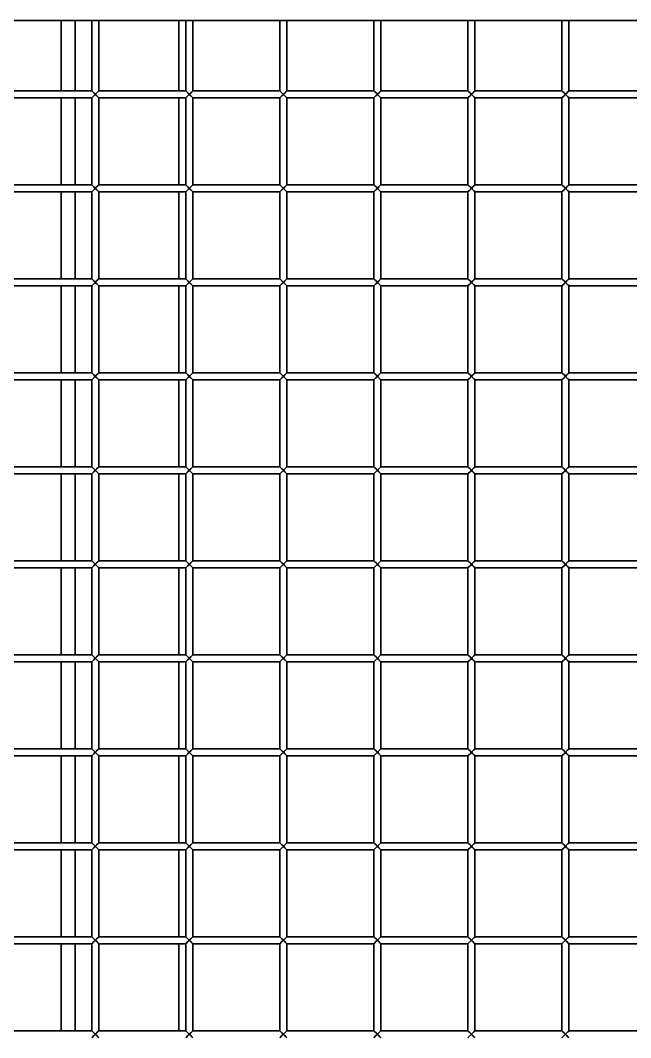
# Model space of a CAD drawing. Header units: millimetres. Extents: x 32496 to 166256, y 3504 to 23939.
# Drawn here: x 97842.4 to 98102, y 20815.6 to 21248.5 of the extents above; entities that cross this region are included whole.
import ezdxf

# ---------------------------------------------------------------- set-up
doc = ezdxf.new("R2010")
doc.units = ezdxf.units.MM
doc.layers.get('0').update_dxf_attribs({"lineweight": 35})

# ---------------------------------------------------------------- blocks, each defined once
blk = doc.blocks.new('8-1250')
at = {"linetype": 'Continuous'}
for p, q in [((-1585.13, -33511.79), (-2211.13, -33511.79)), ((-2103.13, -33541.79), (-2103.13, -33511.79)), ((-2097.13, -33511.79), (-2097.13, -33541.79)), ((-2090.13, -33511.79), (-2090.13, -33541.79)), ((-2087.13, -33511.79), (-2087.13, -33541.79)), ((-2053.13, -33511.79), (-2053.13, -33541.79)), ((-2050.13, -33511.79), (-2050.13, -33541.79)), ((-2047.13, -33511.79), (-2047.13, -33541.79)), ((-2010.13, -33511.79), (-2010.13, -33541.79)), ((-2007.13, -33511.79), (-2007.13, -33541.79)), ((-1970.13, -33511.79), (-1970.13, -33541.79)), ((-1967.13, -33511.79), (-1967.13, -33541.79)), ((-1930.13, -33511.79), (-1930.13, -33541.79)), ((-1927.13, -33511.79), (-1927.13, -33541.79)), ((-1890.13, -33511.79), (-1890.13, -33541.79)), ((-1887.13, -33511.79), (-1887.13, -33541.79)), ((-2127.13, -33541.79), (-2090.13, -33541.79)), ((-2090.13, -33544.79), (-2087.13, -33541.79)), ((-2090.13, -33541.79), (-2087.13, -33544.79)), ((-2090.01, -33544.67), (-2089.22, -33543.88)), ((-2089.22, -33543.88), (-2088.63, -33543.29)), ((-2087.13, -33541.79), (-2050.13, -33541.79)), ((-2050.13, -33544.79), (-2047.13, -33541.79)), ((-2050.13, -33541.79), (-2047.13, -33544.79)), ((-2050.01, -33544.67), (-2049.22, -33543.88)), ((-2049.22, -33543.88), (-2048.63, -33543.29)), ((-2047.13, -33541.79), (-2010.13, -33541.79)), ((-2010.13, -33544.79), (-2007.13, -33541.79)), ((-2010.13, -33541.79), (-2007.13, -33544.79)), ((-2010.01, -33544.67), (-2009.22, -33543.88)), ((-2009.22, -33543.88), (-2008.63, -33543.29)), ((-2007.13, -33541.79), (-1970.13, -33541.79)), ((-1970.13, -33544.79), (-1967.13, -33541.79)), ((-1970.13, -33541.79), (-1967.13, -33544.79)), ((-1970.01, -33544.67), (-1969.22, -33543.88)), ((-1969.22, -33543.88), (-1968.63, -33543.29)), ((-1967.13, -33541.79), (-1930.13, -33541.79)), ((-1930.13, -33544.79), (-1927.13, -33541.79)), ((-1930.13, -33541.79), (-1927.13, -33544.79)), ((-1930.01, -33544.67), (-1929.22, -33543.88)), ((-1929.22, -33543.88), (-1928.63, -33543.29)), ((-1927.13, -33541.79), (-1890.13, -33541.79)), ((-1890.13, -33541.79), (-1887.13, -33544.79)), ((-1890.13, -33544.79), (-1887.13, -33541.79)), ((-1890.01, -33544.67), (-1889.22, -33543.88)), ((-1889.22, -33543.88), (-1888.63, -33543.29)), ((-1887.13, -33541.79), (-1850.13, -33541.79)), ((-2127.13, -33544.79), (-2090.13, -33544.79)), ((-2103.13, -33581.79), (-2103.13, -33544.79)), ((-2097.13, -33544.79), (-2097.13, -33581.79)), ((-2090.13, -33544.79), (-2090.13, -33581.79)), ((-2087.13, -33544.79), (-2087.13, -33581.79)), ((-2087.13, -33544.79), (-2050.13, -33544.79)), ((-2053.13, -33544.79), (-2053.13, -33581.79)), ((-2050.13, -33544.79), (-2050.13, -33581.79)), ((-2047.13, -33544.79), (-2047.13, -33581.79)), ((-2047.13, -33544.79), (-2010.13, -33544.79)), ((-2010.13, -33544.79), (-2010.13, -33581.79)), ((-2007.13, -33544.79), (-2007.13, -33581.79)), ((-2007.13, -33544.79), (-1970.13, -33544.79)), ((-1970.13, -33544.79), (-1970.13, -33581.79)), ((-1967.13, -33544.79), (-1967.13, -33581.79)), ((-1967.13, -33544.79), (-1930.13, -33544.79)), ((-1930.13, -33544.79), (-1930.13, -33581.79)), ((-1927.13, -33544.79), (-1927.13, -33581.79)), ((-1927.13, -33544.79), (-1890.13, -33544.79)), ((-1890.13, -33544.79), (-1890.13, -33581.79)), ((-1887.13, -33544.79), (-1887.13, -33581.79)), ((-1887.13, -33544.79), (-1850.13, -33544.79)), ((-2127.13, -33581.79), (-2090.13, -33581.79)), ((-2090.13, -33584.79), (-2087.13, -33581.79)), ((-2090.13, -33581.79), (-2087.13, -33584.79)), ((-2089.22, -33583.88), (-2088.63, -33583.29)), ((-2087.13, -33581.79), (-2050.13, -33581.79)), ((-2050.13, -33584.79), (-2047.13, -33581.79)), ((-2050.13, -33581.79), (-2047.13, -33584.79)), ((-2049.22, -33583.88), (-2048.63, -33583.29)), ((-2047.13, -33581.79), (-2010.13, -33581.79)), ((-2010.13, -33584.79), (-2007.13, -33581.79)), ((-2010.13, -33581.79), (-2007.13, -33584.79)), ((-2009.22, -33583.88), (-2008.63, -33583.29)), ((-2007.13, -33581.79), (-1970.13, -33581.79)), ((-1970.13, -33584.79), (-1967.13, -33581.79)), ((-1970.13, -33581.79), (-1967.13, -33584.79)), ((-1969.22, -33583.88), (-1968.63, -33583.29)), ((-1967.13, -33581.79), (-1930.13, -33581.79)), ((-1930.13, -33581.79), (-1927.13, -33584.79)), ((-1930.13, -33584.79), (-1927.13, -33581.79)), ((-1929.22, -33583.88), (-1928.63, -33583.29)), ((-1927.13, -33581.79), (-1890.13, -33581.79)), ((-1890.13, -33581.79), (-1887.13, -33584.79)), ((-1890.13, -33584.79), (-1887.13, -33581.79)), ((-1889.22, -33583.88), (-1888.63, -33583.29)), ((-1887.13, -33581.79), (-1850.13, -33581.79)), ((-2127.13, -33584.79), (-2090.13, -33584.79)), ((-2103.13, -33621.79), (-2103.13, -33584.79)), ((-2097.13, -33584.79), (-2097.13, -33621.79)), ((-2090.13, -33584.79), (-2090.13, -33621.79)), ((-2090.01, -33584.67), (-2089.22, -33583.88)), ((-2087.13, -33584.79), (-2087.13, -33621.79)), ((-2087.13, -33584.79), (-2050.13, -33584.79)), ((-2053.13, -33584.79), (-2053.13, -33621.79)), ((-2050.13, -33584.79), (-2050.13, -33621.79)), ((-2050.01, -33584.67), (-2049.22, -33583.88)), ((-2047.13, -33584.79), (-2047.13, -33621.79)), ((-2047.13, -33584.79), (-2010.13, -33584.79)), ((-2010.13, -33584.79), (-2010.13, -33621.79)), ((-2010.01, -33584.67), (-2009.22, -33583.88)), ((-2007.13, -33584.79), (-2007.13, -33621.79)), ((-2007.13, -33584.79), (-1970.13, -33584.79)), ((-1970.13, -33584.79), (-1970.13, -33621.79)), ((-1970.01, -33584.67), (-1969.22, -33583.88)), ((-1967.13, -33584.79), (-1967.13, -33621.79)), ((-1967.13, -33584.79), (-1930.13, -33584.79)), ((-1930.13, -33584.79), (-1930.13, -33621.79)), ((-1930.01, -33584.67), (-1929.22, -33583.88)), ((-1927.13, -33584.79), (-1927.13, -33621.79)), ((-1927.13, -33584.79), (-1890.13, -33584.79)), ((-1890.13, -33584.79), (-1890.13, -33621.79)), ((-1890.01, -33584.67), (-1889.22, -33583.88)), ((-1887.13, -33584.79), (-1887.13, -33621.79)), ((-1887.13, -33584.79), (-1850.13, -33584.79)), ((-2127.13, -33621.79), (-2090.13, -33621.79)), ((-2090.13, -33624.79), (-2087.13, -33621.79)), ((-2090.13, -33621.79), (-2087.13, -33624.79)), ((-2087.13, -33621.79), (-2050.13, -33621.79)), ((-2050.13, -33624.79), (-2047.13, -33621.79)), ((-2050.13, -33621.79), (-2047.13, -33624.79)), ((-2047.13, -33621.79), (-2010.13, -33621.79)), ((-2010.13, -33624.79), (-2007.13, -33621.79)), ((-2010.13, -33621.79), (-2007.13, -33624.79)), ((-2007.13, -33621.79), (-1970.13, -33621.79)), ((-1970.13, -33621.79), (-1967.13, -33624.79)), ((-1970.13, -33624.79), (-1967.13, -33621.79)), ((-1967.13, -33621.79), (-1930.13, -33621.79)), ((-1930.13, -33621.79), (-1927.13, -33624.79)), ((-1930.13, -33624.79), (-1927.13, -33621.79)), ((-1927.13, -33621.79), (-1890.13, -33621.79)), ((-1890.13, -33621.79), (-1887.13, -33624.79)), ((-1890.13, -33624.79), (-1887.13, -33621.79)), ((-1887.13, -33621.79), (-1850.13, -33621.79)), ((-2127.13, -33624.79), (-2090.13, -33624.79)), ((-2103.13, -33661.79), (-2103.13, -33624.79)), ((-2097.13, -33624.79), (-2097.13, -33661.79)), ((-2090.13, -33624.79), (-2090.13, -33661.79)), ((-2090.01, -33624.67), (-2089.22, -33623.88)), ((-2089.22, -33623.88), (-2088.63, -33623.29)), ((-2087.13, -33624.79), (-2087.13, -33661.79)), ((-2087.13, -33624.79), (-2050.13, -33624.79)), ((-2053.13, -33624.79), (-2053.13, -33661.79)), ((-2050.13, -33624.79), (-2050.13, -33661.79)), ((-2050.01, -33624.67), (-2049.22, -33623.88)), ((-2049.22, -33623.88), (-2048.63, -33623.29)), ((-2047.13, -33624.79), (-2047.13, -33661.79)), ((-2047.13, -33624.79), (-2010.13, -33624.79)), ((-2010.13, -33624.79), (-2010.13, -33661.79)), ((-2010.01, -33624.67), (-2009.22, -33623.88)), ((-2009.22, -33623.88), (-2008.63, -33623.29)), ((-2007.13, -33624.79), (-2007.13, -33661.79)), ((-2007.13, -33624.79), (-1970.13, -33624.79)), ((-1970.13, -33624.79), (-1970.13, -33661.79)), ((-1970.01, -33624.67), (-1969.22, -33623.88)), ((-1969.22, -33623.88), (-1968.63, -33623.29)), ((-1967.13, -33624.79), (-1967.13, -33661.79)), ((-1967.13, -33624.79), (-1930.13, -33624.79)), ((-1930.13, -33624.79), (-1930.13, -33661.79)), ((-1930.01, -33624.67), (-1929.22, -33623.88)), ((-1929.22, -33623.88), (-1928.63, -33623.29)), ((-1927.13, -33624.79), (-1927.13, -33661.79)), ((-1927.13, -33624.79), (-1890.13, -33624.79)), ((-1890.13, -33624.79), (-1890.13, -33661.79)), ((-1890.01, -33624.67), (-1889.22, -33623.88)), ((-1889.22, -33623.88), (-1888.63, -33623.29)), ((-1887.13, -33624.79), (-1887.13, -33661.79)), ((-1887.13, -33624.79), (-1850.13, -33624.79)), ((-2127.13, -33661.79), (-2090.13, -33661.79)), ((-2127.13, -33664.79), (-2090.13, -33664.79)), ((-2103.13, -33701.79), (-2103.13, -33664.79)), ((-2097.13, -33664.79), (-2097.13, -33701.79)), ((-2090.13, -33664.79), (-2087.13, -33661.79)), ((-2090.13, -33661.79), (-2087.13, -33664.79)), ((-2090.13, -33664.79), (-2090.13, -33701.79)), ((-2090.01, -33664.67), (-2089.22, -33663.88)), ((-2089.22, -33663.88), (-2088.63, -33663.29)), ((-2087.13, -33661.79), (-2050.13, -33661.79)), ((-2087.13, -33664.79), (-2087.13, -33701.79)), ((-2087.13, -33664.79), (-2050.13, -33664.79)), ((-2053.13, -33664.79), (-2053.13, -33701.79)), ((-2050.13, -33664.79), (-2047.13, -33661.79)), ((-2050.13, -33661.79), (-2047.13, -33664.79)), ((-2050.13, -33664.79), (-2050.13, -33701.79)), ((-2050.01, -33664.67), (-2049.22, -33663.88)), ((-2049.22, -33663.88), (-2048.63, -33663.29)), ((-2047.13, -33661.79), (-2010.13, -33661.79)), ((-2047.13, -33664.79), (-2047.13, -33701.79)), ((-2047.13, -33664.79), (-2010.13, -33664.79)), ((-2010.13, -33661.79), (-2007.13, -33664.79)), ((-2010.13, -33664.79), (-2007.13, -33661.79)), ((-2010.13, -33664.79), (-2010.13, -33701.79)), ((-2010.01, -33664.67), (-2009.22, -33663.88)), ((-2009.22, -33663.88), (-2008.63, -33663.29)), ((-2007.13, -33661.79), (-1970.13, -33661.79)), ((-2007.13, -33664.79), (-2007.13, -33701.79)), ((-2007.13, -33664.79), (-1970.13, -33664.79)), ((-1970.13, -33661.79), (-1967.13, -33664.79)), ((-1970.13, -33664.79), (-1967.13, -33661.79)), ((-1970.13, -33664.79), (-1970.13, -33701.79)), ((-1970.01, -33664.67), (-1969.22, -33663.88)), ((-1969.22, -33663.88), (-1968.63, -33663.29)), ((-1967.13, -33661.79), (-1930.13, -33661.79)), ((-1967.13, -33664.79), (-1967.13, -33701.79)), ((-1967.13, -33664.79), (-1930.13, -33664.79)), ((-1930.13, -33661.79), (-1927.13, -33664.79)), ((-1930.13, -33664.79), (-1927.13, -33661.79)), ((-1930.13, -33664.79), (-1930.13, -33701.79)), ((-1930.01, -33664.67), (-1929.22, -33663.88)), ((-1929.22, -33663.88), (-1928.63, -33663.29)), ((-1927.13, -33661.79), (-1890.13, -33661.79)), ((-1927.13, -33664.79), (-1927.13, -33701.79)), ((-1927.13, -33664.79), (-1890.13, -33664.79)), ((-1890.13, -33661.79), (-1887.13, -33664.79)), ((-1890.13, -33664.79), (-1887.13, -33661.79)), ((-1890.13, -33664.79), (-1890.13, -33701.79)), ((-1890.01, -33664.67), (-1889.22, -33663.88)), ((-1889.22, -33663.88), (-1888.63, -33663.29)), ((-1887.13, -33661.79), (-1850.13, -33661.79)), ((-1887.13, -33664.79), (-1887.13, -33701.79)), ((-1887.13, -33664.79), (-1850.13, -33664.79)), ((-2127.13, -33701.79), (-2090.13, -33701.79)), ((-2090.13, -33704.79), (-2087.13, -33701.79)), ((-2090.13, -33701.79), (-2087.13, -33704.79)), ((-2090.01, -33704.67), (-2089.22, -33703.88)), ((-2089.22, -33703.88), (-2088.63, -33703.29)), ((-2087.13, -33701.79), (-2050.13, -33701.79)), ((-2050.13, -33701.79), (-2047.13, -33704.79)), ((-2050.13, -33704.79), (-2047.13, -33701.79)), ((-2050.01, -33704.67), (-2049.22, -33703.88)), ((-2049.22, -33703.88), (-2048.63, -33703.29)), ((-2047.13, -33701.79), (-2010.13, -33701.79)), ((-2010.13, -33701.79), (-2007.13, -33704.79)), ((-2010.13, -33704.79), (-2007.13, -33701.79)), ((-2010.01, -33704.67), (-2009.22, -33703.88)), ((-2009.22, -33703.88), (-2008.63, -33703.29)), ((-2007.13, -33701.79), (-1970.13, -33701.79)), ((-1970.13, -33701.79), (-1967.13, -33704.79)), ((-1970.13, -33704.79), (-1967.13, -33701.79)), ((-1970.01, -33704.67), (-1969.22, -33703.88)), ((-1969.22, -33703.88), (-1968.63, -33703.29)), ((-1967.13, -33701.79), (-1930.13, -33701.79)), ((-1930.13, -33701.79), (-1927.13, -33704.79)), ((-1930.13, -33704.79), (-1927.13, -33701.79)), ((-1930.01, -33704.67), (-1929.22, -33703.88)), ((-1929.22, -33703.88), (-1928.63, -33703.29)), ((-1927.13, -33701.79), (-1890.13, -33701.79)), ((-1890.13, -33701.79), (-1887.13, -33704.79)), ((-1890.13, -33704.79), (-1887.13, -33701.79)), ((-1890.01, -33704.67), (-1889.22, -33703.88)), ((-1889.22, -33703.88), (-1888.63, -33703.29)), ((-1887.13, -33701.79), (-1850.13, -33701.79)), ((-2127.13, -33704.79), (-2090.13, -33704.79)), ((-2103.13, -33741.79), (-2103.13, -33704.79)), ((-2097.13, -33704.79), (-2097.13, -33741.79)), ((-2090.13, -33704.79), (-2090.13, -33741.79)), ((-2087.13, -33704.79), (-2087.13, -33741.79)), ((-2087.13, -33704.79), (-2050.13, -33704.79)), ((-2053.13, -33704.79), (-2053.13, -33741.79)), ((-2050.13, -33704.79), (-2050.13, -33741.79)), ((-2047.13, -33704.79), (-2047.13, -33741.79)), ((-2047.13, -33704.79), (-2010.13, -33704.79)), ((-2010.13, -33704.79), (-2010.13, -33741.79)), ((-2007.13, -33704.79), (-2007.13, -33741.79)), ((-2007.13, -33704.79), (-1970.13, -33704.79)), ((-1970.13, -33704.79), (-1970.13, -33741.79)), ((-1967.13, -33704.79), (-1967.13, -33741.79)), ((-1967.13, -33704.79), (-1930.13, -33704.79)), ((-1930.13, -33704.79), (-1930.13, -33741.79)), ((-1927.13, -33704.79), (-1927.13, -33741.79)), ((-1927.13, -33704.79), (-1890.13, -33704.79)), ((-1890.13, -33704.79), (-1890.13, -33741.79)), ((-1887.13, -33704.79), (-1887.13, -33741.79)), ((-1887.13, -33704.79), (-1850.13, -33704.79)), ((-2127.13, -33741.79), (-2090.13, -33741.79)), ((-2090.13, -33741.79), (-2087.13, -33744.79)), ((-2090.13, -33744.79), (-2087.13, -33741.79)), ((-2089.22, -33743.88), (-2088.63, -33743.29)), ((-2087.13, -33741.79), (-2050.13, -33741.79)), ((-2050.13, -33741.79), (-2047.13, -33744.79)), ((-2050.13, -33744.79), (-2047.13, -33741.79)), ((-2049.22, -33743.88), (-2048.63, -33743.29)), ((-2047.13, -33741.79), (-2010.13, -33741.79)), ((-2010.13, -33741.79), (-2007.13, -33744.79)), ((-2010.13, -33744.79), (-2007.13, -33741.79)), ((-2009.22, -33743.88), (-2008.63, -33743.29)), ((-2007.13, -33741.79), (-1970.13, -33741.79)), ((-1970.13, -33741.79), (-1967.13, -33744.79)), ((-1970.13, -33744.79), (-1967.13, -33741.79)), ((-1969.22, -33743.88), (-1968.63, -33743.29)), ((-1967.13, -33741.79), (-1930.13, -33741.79)), ((-1930.13, -33741.79), (-1927.13, -33744.79)), ((-1930.13, -33744.79), (-1927.13, -33741.79)), ((-1929.22, -33743.88), (-1928.63, -33743.29)), ((-1927.13, -33741.79), (-1890.13, -33741.79)), ((-1890.13, -33741.79), (-1887.13, -33744.79)), ((-1890.13, -33744.79), (-1887.13, -33741.79)), ((-1889.22, -33743.88), (-1888.63, -33743.29)), ((-1887.13, -33741.79), (-1850.13, -33741.79)), ((-2127.13, -33744.79), (-2090.13, -33744.79)), ((-2103.13, -33781.79), (-2103.13, -33744.79)), ((-2097.13, -33744.79), (-2097.13, -33781.79)), ((-2090.13, -33744.79), (-2090.13, -33781.79)), ((-2090.01, -33744.67), (-2089.22, -33743.88)), ((-2087.13, -33744.79), (-2087.13, -33781.79)), ((-2087.13, -33744.79), (-2050.13, -33744.79)), ((-2053.13, -33744.79), (-2053.13, -33781.79)), ((-2050.13, -33744.79), (-2050.13, -33781.79)), ((-2050.01, -33744.67), (-2049.22, -33743.88)), ((-2047.13, -33744.79), (-2047.13, -33781.79)), ((-2047.13, -33744.79), (-2010.13, -33744.79)), ((-2010.13, -33744.79), (-2010.13, -33781.79)), ((-2010.01, -33744.67), (-2009.22, -33743.88)), ((-2007.13, -33744.79), (-2007.13, -33781.79)), ((-2007.13, -33744.79), (-1970.13, -33744.79)), ((-1970.13, -33744.79), (-1970.13, -33781.79)), ((-1970.01, -33744.67), (-1969.22, -33743.88)), ((-1967.13, -33744.79), (-1967.13, -33781.79)), ((-1967.13, -33744.79), (-1930.13, -33744.79)), ((-1930.13, -33744.79), (-1930.13, -33781.79)), ((-1930.01, -33744.67), (-1929.22, -33743.88)), ((-1927.13, -33744.79), (-1927.13, -33781.79)), ((-1927.13, -33744.79), (-1890.13, -33744.79)), ((-1890.13, -33744.79), (-1890.13, -33781.79)), ((-1890.01, -33744.67), (-1889.22, -33743.88)), ((-1887.13, -33744.79), (-1887.13, -33781.79)), ((-1887.13, -33744.79), (-1850.13, -33744.79)), ((-2127.13, -33781.79), (-2090.13, -33781.79)), ((-2090.13, -33781.79), (-2087.13, -33784.79)), ((-2090.13, -33784.79), (-2087.13, -33781.79)), ((-2087.13, -33781.79), (-2050.13, -33781.79)), ((-2050.13, -33781.79), (-2047.13, -33784.79)), ((-2050.13, -33784.79), (-2047.13, -33781.79)), ((-2047.13, -33781.79), (-2010.13, -33781.79)), ((-2010.13, -33781.79), (-2007.13, -33784.79)), ((-2010.13, -33784.79), (-2007.13, -33781.79)), ((-2007.13, -33781.79), (-1970.13, -33781.79)), ((-1970.13, -33781.79), (-1967.13, -33784.79)), ((-1970.13, -33784.79), (-1967.13, -33781.79)), ((-1967.13, -33781.79), (-1930.13, -33781.79)), ((-1930.13, -33781.79), (-1927.13, -33784.79)), ((-1930.13, -33784.79), (-1927.13, -33781.79)), ((-1927.13, -33781.79), (-1890.13, -33781.79)), ((-1890.13, -33781.79), (-1887.13, -33784.79)), ((-1890.13, -33784.79), (-1887.13, -33781.79)), ((-1887.13, -33781.79), (-1850.13, -33781.79)), ((-2127.13, -33784.79), (-2090.13, -33784.79)), ((-2103.13, -33821.79), (-2103.13, -33784.79)), ((-2097.13, -33784.79), (-2097.13, -33821.79)), ((-2090.13, -33784.79), (-2090.13, -33821.79)), ((-2090.01, -33784.67), (-2089.22, -33783.88)), ((-2089.22, -33783.88), (-2088.63, -33783.29)), ((-2087.13, -33784.79), (-2087.13, -33821.79)), ((-2087.13, -33784.79), (-2050.13, -33784.79)), ((-2053.13, -33784.79), (-2053.13, -33821.79)), ((-2050.13, -33784.79), (-2050.13, -33821.79)), ((-2050.01, -33784.67), (-2049.22, -33783.88)), ((-2049.22, -33783.88), (-2048.63, -33783.29)), ((-2047.13, -33784.79), (-2047.13, -33821.79)), ((-2047.13, -33784.79), (-2010.13, -33784.79)), ((-2010.13, -33784.79), (-2010.13, -33821.79)), ((-2010.01, -33784.67), (-2009.22, -33783.88)), ((-2009.22, -33783.88), (-2008.63, -33783.29)), ((-2007.13, -33784.79), (-2007.13, -33821.79)), ((-2007.13, -33784.79), (-1970.13, -33784.79)), ((-1970.13, -33784.79), (-1970.13, -33821.79)), ((-1970.01, -33784.67), (-1969.22, -33783.88)), ((-1969.22, -33783.88), (-1968.63, -33783.29)), ((-1967.13, -33784.79), (-1967.13, -33821.79)), ((-1967.13, -33784.79), (-1930.13, -33784.79)), ((-1930.13, -33784.79), (-1930.13, -33821.79)), ((-1930.01, -33784.67), (-1929.22, -33783.88)), ((-1929.22, -33783.88), (-1928.63, -33783.29)), ((-1927.13, -33784.79), (-1927.13, -33821.79)), ((-1927.13, -33784.79), (-1890.13, -33784.79)), ((-1890.13, -33784.79), (-1890.13, -33821.79)), ((-1890.01, -33784.67), (-1889.22, -33783.88)), ((-1889.22, -33783.88), (-1888.63, -33783.29)), ((-1887.13, -33784.79), (-1887.13, -33821.79)), ((-1887.13, -33784.79), (-1850.13, -33784.79)), ((-2127.13, -33821.79), (-2090.13, -33821.79)), ((-2127.13, -33824.79), (-2090.13, -33824.79)), ((-2103.13, -33861.79), (-2103.13, -33824.79)), ((-2097.13, -33824.79), (-2097.13, -33861.79)), ((-2090.13, -33821.79), (-2087.13, -33824.79)), ((-2090.13, -33824.79), (-2087.13, -33821.79)), ((-2090.13, -33824.79), (-2090.13, -33861.79)), ((-2090.01, -33824.67), (-2089.22, -33823.88)), ((-2089.22, -33823.88), (-2088.63, -33823.29)), ((-2087.13, -33821.79), (-2050.13, -33821.79)), ((-2087.13, -33824.79), (-2050.13, -33824.79)), ((-2087.13, -33824.79), (-2087.13, -33861.79)), ((-2053.13, -33824.79), (-2053.13, -33861.79)), ((-2050.13, -33821.79), (-2047.13, -33824.79)), ((-2050.13, -33824.79), (-2047.13, -33821.79)), ((-2050.13, -33824.79), (-2050.13, -33861.79)), ((-2050.01, -33824.67), (-2049.22, -33823.88)), ((-2049.22, -33823.88), (-2048.63, -33823.29)), ((-2047.13, -33821.79), (-2010.13, -33821.79)), ((-2047.13, -33824.79), (-2010.13, -33824.79)), ((-2047.13, -33824.79), (-2047.13, -33861.79)), ((-2010.13, -33821.79), (-2007.13, -33824.79)), ((-2010.13, -33824.79), (-2007.13, -33821.79)), ((-2010.13, -33824.79), (-2010.13, -33861.79)), ((-2010.01, -33824.67), (-2009.22, -33823.88)), ((-2009.22, -33823.88), (-2008.63, -33823.29)), ((-2007.13, -33821.79), (-1970.13, -33821.79)), ((-2007.13, -33824.79), (-1970.13, -33824.79)), ((-2007.13, -33824.79), (-2007.13, -33861.79)), ((-1970.13, -33821.79), (-1967.13, -33824.79)), ((-1970.13, -33824.79), (-1967.13, -33821.79)), ((-1970.13, -33824.79), (-1970.13, -33861.79)), ((-1970.01, -33824.67), (-1969.22, -33823.88)), ((-1969.22, -33823.88), (-1968.63, -33823.29)), ((-1967.13, -33821.79), (-1930.13, -33821.79)), ((-1967.13, -33824.79), (-1930.13, -33824.79)), ((-1967.13, -33824.79), (-1967.13, -33861.79)), ((-1930.13, -33821.79), (-1927.13, -33824.79)), ((-1930.13, -33824.79), (-1927.13, -33821.79)), ((-1930.13, -33824.79), (-1930.13, -33861.79)), ((-1930.01, -33824.67), (-1929.22, -33823.88)), ((-1929.22, -33823.88), (-1928.63, -33823.29)), ((-1927.13, -33821.79), (-1890.13, -33821.79)), ((-1927.13, -33824.79), (-1890.13, -33824.79)), ((-1927.13, -33824.79), (-1927.13, -33861.79)), ((-1890.13, -33821.79), (-1887.13, -33824.79)), ((-1890.13, -33824.79), (-1887.13, -33821.79)), ((-1890.13, -33824.79), (-1890.13, -33861.79)), ((-1890.01, -33824.67), (-1889.22, -33823.88)), ((-1889.22, -33823.88), (-1888.63, -33823.29)), ((-1887.13, -33821.79), (-1850.13, -33821.79)), ((-1887.13, -33824.79), (-1850.13, -33824.79)), ((-1887.13, -33824.79), (-1887.13, -33861.79)), ((-2127.13, -33861.79), (-2090.13, -33861.79)), ((-2090.13, -33861.79), (-2087.13, -33864.79)), ((-2090.13, -33864.79), (-2087.13, -33861.79)), ((-2090.01, -33864.67), (-2089.22, -33863.88)), ((-2089.22, -33863.88), (-2088.63, -33863.29)), ((-2087.13, -33861.79), (-2050.13, -33861.79)), ((-2050.13, -33861.79), (-2047.13, -33864.79)), ((-2050.13, -33864.79), (-2047.13, -33861.79)), ((-2050.01, -33864.67), (-2049.22, -33863.88)), ((-2049.22, -33863.88), (-2048.63, -33863.29)), ((-2047.13, -33861.79), (-2010.13, -33861.79)), ((-2010.13, -33861.79), (-2007.13, -33864.79)), ((-2010.13, -33864.79), (-2007.13, -33861.79)), ((-2010.01, -33864.67), (-2009.22, -33863.88)), ((-2009.22, -33863.88), (-2008.63, -33863.29)), ((-2007.13, -33861.79), (-1970.13, -33861.79)), ((-1970.13, -33861.79), (-1967.13, -33864.79)), ((-1970.13, -33864.79), (-1967.13, -33861.79)), ((-1970.01, -33864.67), (-1969.22, -33863.88)), ((-1969.22, -33863.88), (-1968.63, -33863.29)), ((-1967.13, -33861.79), (-1930.13, -33861.79)), ((-1930.13, -33861.79), (-1927.13, -33864.79)), ((-1930.13, -33864.79), (-1927.13, -33861.79)), ((-1930.01, -33864.67), (-1929.22, -33863.88)), ((-1929.22, -33863.88), (-1928.63, -33863.29)), ((-1927.13, -33861.79), (-1890.13, -33861.79)), ((-1890.13, -33861.79), (-1887.13, -33864.79)), ((-1890.13, -33864.79), (-1887.13, -33861.79)), ((-1890.01, -33864.67), (-1889.22, -33863.88)), ((-1889.22, -33863.88), (-1888.63, -33863.29)), ((-1887.13, -33861.79), (-1850.13, -33861.79)), ((-2127.13, -33864.79), (-2090.13, -33864.79)), ((-2103.13, -33901.79), (-2103.13, -33864.79)), ((-2097.13, -33864.79), (-2097.13, -33901.79)), ((-2090.13, -33864.79), (-2090.13, -33901.79)), ((-2087.13, -33864.79), (-2050.13, -33864.79)), ((-2087.13, -33864.79), (-2087.13, -33901.79)), ((-2053.13, -33864.79), (-2053.13, -33901.79)), ((-2050.13, -33864.79), (-2050.13, -33901.79)), ((-2047.13, -33864.79), (-2010.13, -33864.79)), ((-2047.13, -33864.79), (-2047.13, -33901.79)), ((-2010.13, -33864.79), (-2010.13, -33901.79)), ((-2007.13, -33864.79), (-1970.13, -33864.79)), ((-2007.13, -33864.79), (-2007.13, -33901.79)), ((-1970.13, -33864.79), (-1970.13, -33901.79)), ((-1967.13, -33864.79), (-1930.13, -33864.79)), ((-1967.13, -33864.79), (-1967.13, -33901.79)), ((-1930.13, -33864.79), (-1930.13, -33901.79)), ((-1927.13, -33864.79), (-1890.13, -33864.79)), ((-1927.13, -33864.79), (-1927.13, -33901.79)), ((-1890.13, -33864.79), (-1890.13, -33901.79)), ((-1887.13, -33864.79), (-1850.13, -33864.79)), ((-1887.13, -33864.79), (-1887.13, -33901.79)), ((-2127.13, -33901.79), (-2090.13, -33901.79)), ((-2090.13, -33901.79), (-2087.13, -33904.79)), ((-2090.13, -33904.79), (-2087.13, -33901.79)), ((-2089.22, -33903.88), (-2088.63, -33903.29)), ((-2087.13, -33901.79), (-2050.13, -33901.79)), ((-2050.13, -33901.79), (-2047.13, -33904.79)), ((-2050.13, -33904.79), (-2047.13, -33901.79)), ((-2049.22, -33903.88), (-2048.63, -33903.29)), ((-2047.13, -33901.79), (-2010.13, -33901.79)), ((-2010.13, -33901.79), (-2007.13, -33904.79)), ((-2010.13, -33904.79), (-2007.13, -33901.79)), ((-2009.22, -33903.88), (-2008.63, -33903.29)), ((-2007.13, -33901.79), (-1970.13, -33901.79)), ((-1970.13, -33901.79), (-1967.13, -33904.79)), ((-1970.13, -33904.79), (-1967.13, -33901.79)), ((-1969.22, -33903.88), (-1968.63, -33903.29)), ((-1967.13, -33901.79), (-1930.13, -33901.79)), ((-1930.13, -33901.79), (-1927.13, -33904.79)), ((-1930.13, -33904.79), (-1927.13, -33901.79)), ((-1929.22, -33903.88), (-1928.63, -33903.29)), ((-1927.13, -33901.79), (-1890.13, -33901.79)), ((-1890.13, -33901.79), (-1887.13, -33904.79)), ((-1890.13, -33904.79), (-1887.13, -33901.79)), ((-1889.22, -33903.88), (-1888.63, -33903.29)), ((-1887.13, -33901.79), (-1850.13, -33901.79)), ((-2127.13, -33904.79), (-2090.13, -33904.79)), ((-2103.13, -33941.79), (-2103.13, -33904.79)), ((-2097.13, -33904.79), (-2097.13, -33941.79)), ((-2090.13, -33904.79), (-2090.13, -33941.79)), ((-2090.01, -33904.67), (-2089.22, -33903.88)), ((-2087.13, -33904.79), (-2050.13, -33904.79)), ((-2087.13, -33904.79), (-2087.13, -33941.79)), ((-2053.13, -33904.79), (-2053.13, -33941.79)), ((-2050.13, -33904.79), (-2050.13, -33941.79)), ((-2050.01, -33904.67), (-2049.22, -33903.88)), ((-2047.13, -33904.79), (-2010.13, -33904.79)), ((-2047.13, -33904.79), (-2047.13, -33941.79)), ((-2010.13, -33904.79), (-2010.13, -33941.79)), ((-2010.01, -33904.67), (-2009.22, -33903.88)), ((-2007.13, -33904.79), (-1970.13, -33904.79)), ((-2007.13, -33904.79), (-2007.13, -33941.79)), ((-1970.13, -33904.79), (-1970.13, -33941.79)), ((-1970.01, -33904.67), (-1969.22, -33903.88)), ((-1967.13, -33904.79), (-1930.13, -33904.79)), ((-1967.13, -33904.79), (-1967.13, -33941.79)), ((-1930.13, -33904.79), (-1930.13, -33941.79)), ((-1930.01, -33904.67), (-1929.22, -33903.88)), ((-1927.13, -33904.79), (-1890.13, -33904.79)), ((-1927.13, -33904.79), (-1927.13, -33941.79)), ((-1890.13, -33904.79), (-1890.13, -33941.79)), ((-1890.01, -33904.67), (-1889.22, -33903.88)), ((-1887.13, -33904.79), (-1850.13, -33904.79)), ((-1887.13, -33904.79), (-1887.13, -33941.79)), ((-2127.13, -33941.79), (-2090.13, -33941.79)), ((-2090.13, -33941.79), (-2087.13, -33944.79)), ((-2090.13, -33944.79), (-2087.13, -33941.79)), ((-2087.13, -33941.79), (-2050.13, -33941.79)), ((-2050.13, -33941.79), (-2047.13, -33944.79)), ((-2050.13, -33944.79), (-2047.13, -33941.79)), ((-2047.13, -33941.79), (-2010.13, -33941.79)), ((-2010.13, -33941.79), (-2007.13, -33944.79)), ((-2010.13, -33944.79), (-2007.13, -33941.79)), ((-2007.13, -33941.79), (-1970.13, -33941.79)), ((-1970.13, -33941.79), (-1967.13, -33944.79)), ((-1970.13, -33944.79), (-1967.13, -33941.79)), ((-1967.13, -33941.79), (-1930.13, -33941.79)), ((-1930.13, -33941.79), (-1927.13, -33944.79)), ((-1930.13, -33944.79), (-1927.13, -33941.79)), ((-1927.13, -33941.79), (-1890.13, -33941.79)), ((-1890.13, -33941.79), (-1887.13, -33944.79)), ((-1890.13, -33944.79), (-1887.13, -33941.79)), ((-1887.13, -33941.79), (-1850.13, -33941.79)), ((-2090.01, -33944.67), (-2089.22, -33943.88)), ((-2089.22, -33943.88), (-2088.63, -33943.29)), ((-2050.01, -33944.67), (-2049.22, -33943.88)), ((-2049.22, -33943.88), (-2048.63, -33943.29)), ((-2010.01, -33944.67), (-2009.22, -33943.88)), ((-2009.22, -33943.88), (-2008.63, -33943.29)), ((-1970.01, -33944.67), (-1969.22, -33943.88)), ((-1969.22, -33943.88), (-1968.63, -33943.29)), ((-1930.01, -33944.67), (-1929.22, -33943.88)), ((-1929.22, -33943.88), (-1928.63, -33943.29)), ((-1890.01, -33944.67), (-1889.22, -33943.88)), ((-1889.22, -33943.88), (-1888.63, -33943.29))]:
    blk.add_line(p, q, dxfattribs=at)
for points in [[(-2088.63, -33543.29), (-2089.21, -33542.7), (-2089.69, -33542.23)], [(-2087.24, -33541.9), (-2087.56, -33542.22), (-2088.05, -33542.71), (-2088.63, -33543.29)], [(-2088.63, -33543.29), (-2088.04, -33543.88), (-2087.57, -33544.35), (-2087.13, -33544.79)], [(-2048.63, -33543.29), (-2049.21, -33542.7), (-2049.69, -33542.23)], [(-2047.24, -33541.9), (-2047.56, -33542.22), (-2048.05, -33542.71), (-2048.63, -33543.29)], [(-2048.63, -33543.29), (-2048.04, -33543.88), (-2047.57, -33544.35), (-2047.13, -33544.79)], [(-2008.63, -33543.29), (-2009.21, -33542.7), (-2009.69, -33542.23)], [(-2007.24, -33541.9), (-2007.56, -33542.22), (-2008.05, -33542.71), (-2008.63, -33543.29)], [(-2008.63, -33543.29), (-2008.04, -33543.88), (-2007.57, -33544.35), (-2007.13, -33544.79)], [(-1968.63, -33543.29), (-1969.21, -33542.7), (-1969.69, -33542.23)], [(-1967.24, -33541.9), (-1967.56, -33542.22), (-1968.05, -33542.71), (-1968.63, -33543.29)], [(-1968.63, -33543.29), (-1968.04, -33543.88), (-1967.57, -33544.35)], [(-1928.63, -33543.29), (-1929.21, -33542.7), (-1929.69, -33542.23)], [(-1927.24, -33541.9), (-1927.56, -33542.22), (-1928.05, -33542.71), (-1928.63, -33543.29)], [(-1928.63, -33543.29), (-1928.04, -33543.88), (-1927.57, -33544.35), (-1927.24, -33544.67)], [(-1888.63, -33543.29), (-1889.21, -33542.7), (-1889.69, -33542.23)], [(-1887.24, -33541.9), (-1887.56, -33542.22), (-1888.05, -33542.71), (-1888.63, -33543.29)], [(-1888.63, -33543.29), (-1888.04, -33543.88), (-1887.57, -33544.35), (-1887.24, -33544.67)], [(-2088.63, -33583.29), (-2089.21, -33582.7), (-2089.69, -33582.23)], [(-2087.24, -33581.9), (-2087.56, -33582.22), (-2088.05, -33582.71), (-2088.63, -33583.29)], [(-2088.63, -33583.29), (-2088.04, -33583.88), (-2087.57, -33584.35), (-2087.13, -33584.79)], [(-2048.63, -33583.29), (-2049.21, -33582.7), (-2049.69, -33582.23)], [(-2047.24, -33581.9), (-2047.56, -33582.22), (-2048.05, -33582.71), (-2048.63, -33583.29)], [(-2048.63, -33583.29), (-2048.04, -33583.88), (-2047.57, -33584.35), (-2047.13, -33584.79)], [(-2008.63, -33583.29), (-2009.21, -33582.7), (-2009.69, -33582.23)], [(-2007.24, -33581.9), (-2007.56, -33582.22), (-2008.05, -33582.71), (-2008.63, -33583.29)], [(-2008.63, -33583.29), (-2008.04, -33583.88), (-2007.57, -33584.35)], [(-1968.63, -33583.29), (-1969.21, -33582.7), (-1969.69, -33582.23)], [(-1967.24, -33581.9), (-1967.56, -33582.22), (-1968.05, -33582.71), (-1968.63, -33583.29)], [(-1968.63, -33583.29), (-1968.04, -33583.88), (-1967.57, -33584.35), (-1967.24, -33584.67)], [(-1928.63, -33583.29), (-1929.21, -33582.7), (-1929.69, -33582.23)], [(-1927.24, -33581.9), (-1927.56, -33582.22), (-1928.05, -33582.71), (-1928.63, -33583.29)], [(-1928.63, -33583.29), (-1928.04, -33583.88), (-1927.57, -33584.35), (-1927.24, -33584.67)], [(-1888.63, -33583.29), (-1889.21, -33582.7), (-1889.69, -33582.23)], [(-1887.24, -33581.9), (-1887.56, -33582.22), (-1888.05, -33582.71), (-1888.63, -33583.29)], [(-1888.63, -33583.29), (-1888.04, -33583.88), (-1887.57, -33584.35), (-1887.24, -33584.67)], [(-2088.63, -33623.29), (-2089.21, -33622.7), (-2089.69, -33622.23)], [(-2087.24, -33621.9), (-2087.56, -33622.22), (-2088.05, -33622.71), (-2088.63, -33623.29)], [(-2048.63, -33623.29), (-2049.21, -33622.7), (-2049.69, -33622.23)], [(-2047.24, -33621.9), (-2047.56, -33622.22), (-2048.05, -33622.71), (-2048.63, -33623.29)], [(-2008.63, -33623.29), (-2009.21, -33622.7), (-2009.69, -33622.23)], [(-2007.24, -33621.9), (-2007.56, -33622.22), (-2008.05, -33622.71), (-2008.63, -33623.29)], [(-1968.63, -33623.29), (-1969.21, -33622.7), (-1969.69, -33622.23)], [(-1967.24, -33621.9), (-1967.56, -33622.22), (-1968.05, -33622.71), (-1968.63, -33623.29)], [(-1928.63, -33623.29), (-1929.21, -33622.7), (-1929.69, -33622.23)], [(-1927.24, -33621.9), (-1927.56, -33622.22), (-1928.05, -33622.71), (-1928.63, -33623.29)], [(-1888.63, -33623.29), (-1889.21, -33622.7), (-1889.69, -33622.23)], [(-1887.24, -33621.9), (-1887.56, -33622.22), (-1888.05, -33622.71), (-1888.63, -33623.29)], [(-2088.63, -33623.29), (-2088.04, -33623.88), (-2087.57, -33624.35), (-2087.13, -33624.79)], [(-2048.63, -33623.29), (-2048.04, -33623.88), (-2047.57, -33624.35)], [(-2008.63, -33623.29), (-2008.04, -33623.88), (-2007.57, -33624.35), (-2007.24, -33624.67)], [(-1968.63, -33623.29), (-1968.04, -33623.88), (-1967.57, -33624.35), (-1967.24, -33624.67)], [(-1928.63, -33623.29), (-1928.04, -33623.88), (-1927.57, -33624.35), (-1927.24, -33624.67)], [(-1888.63, -33623.29), (-1888.04, -33623.88), (-1887.57, -33624.35), (-1887.24, -33624.67)], [(-2088.63, -33663.29), (-2089.21, -33662.7), (-2089.69, -33662.23)], [(-2087.24, -33661.9), (-2087.56, -33662.22), (-2088.05, -33662.71), (-2088.63, -33663.29)], [(-2088.63, -33663.29), (-2088.04, -33663.88), (-2087.57, -33664.35)], [(-2048.63, -33663.29), (-2049.21, -33662.7), (-2049.69, -33662.23)], [(-2047.24, -33661.9), (-2047.56, -33662.22), (-2048.05, -33662.71), (-2048.63, -33663.29)], [(-2048.63, -33663.29), (-2048.04, -33663.88), (-2047.57, -33664.35), (-2047.24, -33664.67)], [(-2008.63, -33663.29), (-2009.21, -33662.7), (-2009.69, -33662.23)], [(-2007.24, -33661.9), (-2007.56, -33662.22), (-2008.05, -33662.71), (-2008.63, -33663.29)], [(-2008.63, -33663.29), (-2008.04, -33663.88), (-2007.57, -33664.35), (-2007.24, -33664.67)], [(-1968.63, -33663.29), (-1969.21, -33662.7), (-1969.69, -33662.23)], [(-1967.24, -33661.9), (-1967.56, -33662.22), (-1968.05, -33662.71), (-1968.63, -33663.29)], [(-1968.63, -33663.29), (-1968.04, -33663.88), (-1967.57, -33664.35), (-1967.24, -33664.67)], [(-1928.63, -33663.29), (-1929.21, -33662.7), (-1929.69, -33662.23)], [(-1927.24, -33661.9), (-1927.56, -33662.22), (-1928.05, -33662.71), (-1928.63, -33663.29)], [(-1928.63, -33663.29), (-1928.04, -33663.88), (-1927.57, -33664.35), (-1927.24, -33664.67)], [(-1888.63, -33663.29), (-1889.21, -33662.7), (-1889.69, -33662.23)], [(-1887.24, -33661.9), (-1887.56, -33662.22), (-1888.05, -33662.71), (-1888.63, -33663.29)], [(-1888.63, -33663.29), (-1888.04, -33663.88), (-1887.57, -33664.35), (-1887.24, -33664.67)], [(-2088.63, -33703.29), (-2089.21, -33702.7), (-2089.69, -33702.23)], [(-2087.24, -33701.9), (-2087.56, -33702.22), (-2088.05, -33702.71), (-2088.63, -33703.29)], [(-2088.63, -33703.29), (-2088.04, -33703.88), (-2087.57, -33704.35), (-2087.24, -33704.67)], [(-2048.63, -33703.29), (-2049.21, -33702.7), (-2049.69, -33702.23)], [(-2047.24, -33701.9), (-2047.56, -33702.22), (-2048.05, -33702.71), (-2048.63, -33703.29)], [(-2048.63, -33703.29), (-2048.04, -33703.88), (-2047.57, -33704.35), (-2047.24, -33704.67)], [(-2008.63, -33703.29), (-2009.21, -33702.7), (-2009.69, -33702.23)], [(-2007.24, -33701.9), (-2007.56, -33702.22), (-2008.05, -33702.71), (-2008.63, -33703.29)], [(-2008.63, -33703.29), (-2008.04, -33703.88), (-2007.57, -33704.35), (-2007.24, -33704.67)], [(-1968.63, -33703.29), (-1969.21, -33702.7), (-1969.69, -33702.23)], [(-1967.24, -33701.9), (-1967.56, -33702.22), (-1968.05, -33702.71), (-1968.63, -33703.29)], [(-1968.63, -33703.29), (-1968.04, -33703.88), (-1967.57, -33704.35), (-1967.24, -33704.67)], [(-1928.63, -33703.29), (-1929.21, -33702.7), (-1929.69, -33702.23)], [(-1927.24, -33701.9), (-1927.56, -33702.22), (-1928.05, -33702.71), (-1928.63, -33703.29)], [(-1928.63, -33703.29), (-1928.04, -33703.88), (-1927.57, -33704.35), (-1927.24, -33704.67)], [(-1888.63, -33703.29), (-1889.21, -33702.7), (-1889.69, -33702.23)], [(-1887.24, -33701.9), (-1887.56, -33702.22), (-1888.05, -33702.71), (-1888.63, -33703.29)], [(-1888.63, -33703.29), (-1888.04, -33703.88), (-1887.57, -33704.35), (-1887.24, -33704.67)], [(-2088.63, -33743.29), (-2089.21, -33742.7), (-2089.69, -33742.23)], [(-2087.24, -33741.9), (-2087.56, -33742.22), (-2088.05, -33742.71), (-2088.63, -33743.29)], [(-2088.63, -33743.29), (-2088.04, -33743.88), (-2087.57, -33744.35), (-2087.24, -33744.67)], [(-2048.63, -33743.29), (-2049.21, -33742.7), (-2049.69, -33742.23)], [(-2047.24, -33741.9), (-2047.56, -33742.22), (-2048.05, -33742.71), (-2048.63, -33743.29)], [(-2048.63, -33743.29), (-2048.04, -33743.88), (-2047.57, -33744.35), (-2047.24, -33744.67)], [(-2008.63, -33743.29), (-2009.21, -33742.7), (-2009.69, -33742.23)], [(-2007.24, -33741.9), (-2007.56, -33742.22), (-2008.05, -33742.71), (-2008.63, -33743.29)], [(-2008.63, -33743.29), (-2008.04, -33743.88), (-2007.57, -33744.35), (-2007.24, -33744.67)], [(-1968.63, -33743.29), (-1969.21, -33742.7), (-1969.69, -33742.23)], [(-1967.24, -33741.9), (-1967.56, -33742.22), (-1968.05, -33742.71), (-1968.63, -33743.29)], [(-1968.63, -33743.29), (-1968.04, -33743.88), (-1967.57, -33744.35), (-1967.24, -33744.67)], [(-1928.63, -33743.29), (-1929.21, -33742.7), (-1929.69, -33742.23)], [(-1927.24, -33741.9), (-1927.56, -33742.22), (-1928.05, -33742.71), (-1928.63, -33743.29)], [(-1928.63, -33743.29), (-1928.04, -33743.88), (-1927.57, -33744.35), (-1927.24, -33744.67)], [(-1888.63, -33743.29), (-1889.21, -33742.7), (-1889.69, -33742.23)], [(-1887.24, -33741.9), (-1887.56, -33742.22), (-1888.05, -33742.71), (-1888.63, -33743.29)], [(-1888.63, -33743.29), (-1888.04, -33743.88), (-1887.57, -33744.35), (-1887.24, -33744.67)], [(-2088.63, -33783.29), (-2089.21, -33782.7), (-2089.69, -33782.23)], [(-2087.24, -33781.9), (-2087.56, -33782.22), (-2088.05, -33782.71), (-2088.63, -33783.29)], [(-2048.63, -33783.29), (-2049.21, -33782.7), (-2049.69, -33782.23)], [(-2047.24, -33781.9), (-2047.56, -33782.22), (-2048.05, -33782.71), (-2048.63, -33783.29)], [(-2008.63, -33783.29), (-2009.21, -33782.7), (-2009.69, -33782.23)], [(-2007.24, -33781.9), (-2007.56, -33782.22), (-2008.05, -33782.71), (-2008.63, -33783.29)], [(-1968.63, -33783.29), (-1969.21, -33782.7), (-1969.69, -33782.23)], [(-1967.24, -33781.9), (-1967.56, -33782.22), (-1968.05, -33782.71), (-1968.63, -33783.29)], [(-1928.63, -33783.29), (-1929.21, -33782.7), (-1929.69, -33782.23)], [(-1927.24, -33781.9), (-1927.56, -33782.22), (-1928.05, -33782.71), (-1928.63, -33783.29)], [(-1888.63, -33783.29), (-1889.21, -33782.7), (-1889.69, -33782.23)], [(-1887.24, -33781.9), (-1887.56, -33782.22), (-1888.05, -33782.71), (-1888.63, -33783.29)], [(-2088.63, -33783.29), (-2088.04, -33783.88), (-2087.57, -33784.35), (-2087.24, -33784.67)], [(-2048.63, -33783.29), (-2048.04, -33783.88), (-2047.57, -33784.35), (-2047.24, -33784.67)], [(-2008.63, -33783.29), (-2008.04, -33783.88), (-2007.57, -33784.35), (-2007.24, -33784.67)], [(-1968.63, -33783.29), (-1968.04, -33783.88), (-1967.57, -33784.35), (-1967.24, -33784.67)], [(-1928.63, -33783.29), (-1928.04, -33783.88), (-1927.57, -33784.35), (-1927.24, -33784.67)], [(-1888.63, -33783.29), (-1888.04, -33783.88), (-1887.57, -33784.35), (-1887.24, -33784.67)], [(-2088.63, -33823.29), (-2089.21, -33822.7), (-2089.69, -33822.23)], [(-2087.24, -33821.9), (-2087.56, -33822.22), (-2088.05, -33822.71), (-2088.63, -33823.29)], [(-2088.63, -33823.29), (-2088.04, -33823.88), (-2087.57, -33824.35), (-2087.24, -33824.67)], [(-2048.63, -33823.29), (-2049.21, -33822.7), (-2049.69, -33822.23)], [(-2047.24, -33821.9), (-2047.56, -33822.22), (-2048.05, -33822.71), (-2048.63, -33823.29)], [(-2048.63, -33823.29), (-2048.04, -33823.88), (-2047.57, -33824.35), (-2047.24, -33824.67)], [(-2008.63, -33823.29), (-2009.21, -33822.7), (-2009.69, -33822.23)], [(-2007.24, -33821.9), (-2007.56, -33822.22), (-2008.05, -33822.71), (-2008.63, -33823.29)], [(-2008.63, -33823.29), (-2008.04, -33823.88), (-2007.57, -33824.35), (-2007.24, -33824.67)], [(-1968.63, -33823.29), (-1969.21, -33822.7), (-1969.69, -33822.23)], [(-1967.24, -33821.9), (-1967.56, -33822.22), (-1968.05, -33822.71), (-1968.63, -33823.29)], [(-1968.63, -33823.29), (-1968.04, -33823.88), (-1967.57, -33824.35), (-1967.24, -33824.67)], [(-1928.63, -33823.29), (-1929.21, -33822.7), (-1929.69, -33822.23)], [(-1927.24, -33821.9), (-1927.56, -33822.22), (-1928.05, -33822.71), (-1928.63, -33823.29)], [(-1928.63, -33823.29), (-1928.04, -33823.88), (-1927.57, -33824.35), (-1927.24, -33824.67)], [(-1888.63, -33823.29), (-1889.21, -33822.7), (-1889.69, -33822.23)], [(-1887.24, -33821.9), (-1887.56, -33822.22), (-1888.05, -33822.71), (-1888.63, -33823.29)], [(-1888.63, -33823.29), (-1888.04, -33823.88), (-1887.57, -33824.35), (-1887.24, -33824.67)], [(-2088.63, -33863.29), (-2089.21, -33862.7), (-2089.69, -33862.23)], [(-2087.24, -33861.9), (-2087.56, -33862.22), (-2088.05, -33862.71), (-2088.63, -33863.29)], [(-2088.63, -33863.29), (-2088.04, -33863.88), (-2087.57, -33864.35), (-2087.24, -33864.67)], [(-2048.63, -33863.29), (-2049.21, -33862.7), (-2049.69, -33862.23)], [(-2047.24, -33861.9), (-2047.56, -33862.22), (-2048.05, -33862.71), (-2048.63, -33863.29)], [(-2048.63, -33863.29), (-2048.04, -33863.88), (-2047.57, -33864.35), (-2047.24, -33864.67)], [(-2008.63, -33863.29), (-2009.21, -33862.7), (-2009.69, -33862.23)], [(-2007.24, -33861.9), (-2007.56, -33862.22), (-2008.05, -33862.71), (-2008.63, -33863.29)], [(-2008.63, -33863.29), (-2008.04, -33863.88), (-2007.57, -33864.35), (-2007.24, -33864.67)], [(-1968.63, -33863.29), (-1969.21, -33862.7), (-1969.69, -33862.23)], [(-1967.24, -33861.9), (-1967.56, -33862.22), (-1968.05, -33862.71), (-1968.63, -33863.29)], [(-1968.63, -33863.29), (-1968.04, -33863.88), (-1967.57, -33864.35), (-1967.24, -33864.67)], [(-1928.63, -33863.29), (-1929.21, -33862.7), (-1929.69, -33862.23)], [(-1927.24, -33861.9), (-1927.56, -33862.22), (-1928.05, -33862.71), (-1928.63, -33863.29)], [(-1928.63, -33863.29), (-1928.04, -33863.88), (-1927.57, -33864.35), (-1927.24, -33864.67)], [(-1888.63, -33863.29), (-1889.21, -33862.7), (-1889.69, -33862.23)], [(-1887.24, -33861.9), (-1887.56, -33862.22), (-1888.05, -33862.71), (-1888.63, -33863.29)], [(-1888.63, -33863.29), (-1888.04, -33863.88), (-1887.57, -33864.35), (-1887.24, -33864.67)], [(-2088.63, -33903.29), (-2089.21, -33902.7), (-2089.69, -33902.23)], [(-2087.24, -33901.9), (-2087.56, -33902.22), (-2088.05, -33902.71), (-2088.63, -33903.29)], [(-2088.63, -33903.29), (-2088.04, -33903.88), (-2087.57, -33904.35), (-2087.24, -33904.67)], [(-2048.63, -33903.29), (-2049.21, -33902.7), (-2049.69, -33902.23)], [(-2047.24, -33901.9), (-2047.56, -33902.22), (-2048.05, -33902.71), (-2048.63, -33903.29)], [(-2048.63, -33903.29), (-2048.04, -33903.88), (-2047.57, -33904.35), (-2047.24, -33904.67)], [(-2008.63, -33903.29), (-2009.21, -33902.7), (-2009.69, -33902.23)], [(-2007.24, -33901.9), (-2007.56, -33902.22), (-2008.05, -33902.71), (-2008.63, -33903.29)], [(-2008.63, -33903.29), (-2008.04, -33903.88), (-2007.57, -33904.35), (-2007.24, -33904.67)], [(-1968.63, -33903.29), (-1969.21, -33902.7), (-1969.69, -33902.23)], [(-1967.24, -33901.9), (-1967.56, -33902.22), (-1968.05, -33902.71), (-1968.63, -33903.29)], [(-1968.63, -33903.29), (-1968.04, -33903.88), (-1967.57, -33904.35), (-1967.24, -33904.67)], [(-1928.63, -33903.29), (-1929.21, -33902.7), (-1929.69, -33902.23)], [(-1927.24, -33901.9), (-1927.56, -33902.22), (-1928.05, -33902.71), (-1928.63, -33903.29)], [(-1928.63, -33903.29), (-1928.04, -33903.88), (-1927.57, -33904.35), (-1927.24, -33904.67)], [(-1888.63, -33903.29), (-1889.21, -33902.7), (-1889.69, -33902.23)], [(-1887.24, -33901.9), (-1887.56, -33902.22), (-1888.05, -33902.71), (-1888.63, -33903.29)], [(-1888.63, -33903.29), (-1888.04, -33903.88), (-1887.57, -33904.35), (-1887.24, -33904.67)], [(-2088.63, -33943.29), (-2089.21, -33942.7), (-2089.69, -33942.23)], [(-2087.24, -33941.9), (-2087.56, -33942.22), (-2088.05, -33942.71), (-2088.63, -33943.29)], [(-2048.63, -33943.29), (-2049.21, -33942.7), (-2049.69, -33942.23)], [(-2047.24, -33941.9), (-2047.56, -33942.22), (-2048.05, -33942.71), (-2048.63, -33943.29)], [(-2008.63, -33943.29), (-2009.21, -33942.7), (-2009.69, -33942.23)], [(-2007.24, -33941.9), (-2007.56, -33942.22), (-2008.05, -33942.71), (-2008.63, -33943.29)], [(-1968.63, -33943.29), (-1969.21, -33942.7), (-1969.69, -33942.23)], [(-1967.24, -33941.9), (-1967.56, -33942.22), (-1968.05, -33942.71), (-1968.63, -33943.29)], [(-1928.63, -33943.29), (-1929.21, -33942.7), (-1929.69, -33942.23)], [(-1927.24, -33941.9), (-1927.56, -33942.22), (-1928.05, -33942.71), (-1928.63, -33943.29)], [(-1888.63, -33943.29), (-1889.21, -33942.7), (-1889.69, -33942.23)], [(-1887.24, -33941.9), (-1887.56, -33942.22), (-1888.05, -33942.71), (-1888.63, -33943.29)], [(-2088.63, -33943.29), (-2088.04, -33943.88), (-2087.57, -33944.35), (-2087.24, -33944.67)], [(-2048.63, -33943.29), (-2048.04, -33943.88), (-2047.57, -33944.35), (-2047.24, -33944.67)], [(-2008.63, -33943.29), (-2008.04, -33943.88), (-2007.57, -33944.35), (-2007.24, -33944.67)], [(-1968.63, -33943.29), (-1968.04, -33943.88), (-1967.57, -33944.35), (-1967.24, -33944.67)], [(-1928.63, -33943.29), (-1928.04, -33943.88), (-1927.57, -33944.35), (-1927.24, -33944.67)], [(-1888.63, -33943.29), (-1888.04, -33943.88), (-1887.57, -33944.35), (-1887.24, -33944.67)]]:
    blk.add_lwpolyline(points, dxfattribs=at)

msp = doc.modelspace()

# ---------------------------------------------------------------- block references
at = {"color": 6}
msp.add_blockref('8-1250', (99962.893, 54760.291), dxfattribs=at)

doc.saveas('drawing.dxf')
